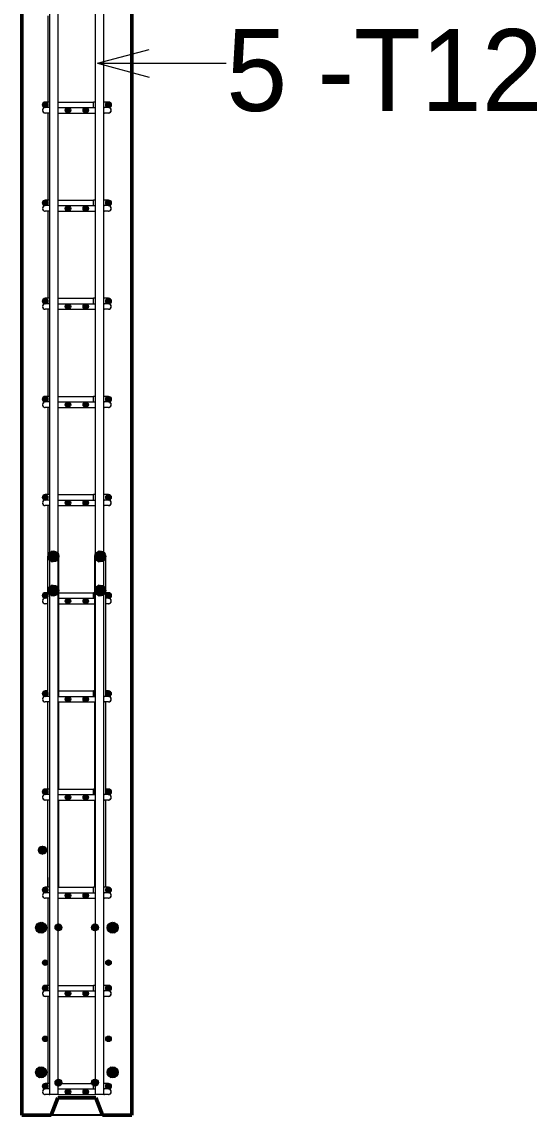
# Model space of a CAD drawing. Header units: millimetres. Extents: x 65464 to 98797, y 2255 to 31386.
# Drawn here: x 74135 to 74885, y 3270 to 4859 of the extents above; entities that cross this region are included whole.
import ezdxf

# ---------------------------------------------------------------- set-up
doc = ezdxf.new("R2010")
doc.units = ezdxf.units.MM
for name, color, linetype, lineweight in [('A-WALL', 113, 'Continuous', 25), ('S-RBAR', 171, 'Continuous', 18), ('S-RBAR-IDEN', 171, 'Continuous', 9)]:
    doc.layers.add(name, color=color, linetype=linetype, lineweight=lineweight)
doc.styles.add('Nirmala UI', font='Nirmala.ttf', dxfattribs={"height": 119.0625})

msp = doc.modelspace()

# ---------------------------------------------------------------- hatches: boundary and pattern name
at = {"layer": 'S-RBAR'}
h = msp.add_hatch(color=256, dxfattribs=at)
edge = h.paths.add_edge_path()
edge.add_arc((74169.01625, 4738.75), 4, 0, 360)
for points in [[(74169.01625, 4734.75), (74173.01625, 4738.75), (74168.68943, 4742.42318), (74165.01625, 4738.75), (74168.68943, 4735.07682)], [(74261.01625, 4734.75), (74265.01625, 4738.75), (74261.01625, 4742.75), (74257.01625, 4738.75)], [(74202.03014, 4726.75), (74206.03014, 4730.75), (74202.03014, 4734.75), (74198.03014, 4730.75)], [(74228.00236, 4726.75), (74232.00236, 4730.75), (74228.00236, 4734.75), (74224.00236, 4730.75)], [(74169.01625, 4592.05), (74173.01625, 4596.05), (74169.01625, 4600.05), (74165.2458, 4595.82045), (74168.68943, 4592.37682)], [(74261.01625, 4592.05), (74265.01625, 4596.05), (74261.01625, 4600.05), (74257.2458, 4595.82045)], [(74202.03014, 4584.05), (74206.03014, 4588.05), (74202.03014, 4592.05), (74198.03014, 4588.05)], [(74228.00236, 4584.05), (74232.00236, 4588.05), (74228.00236, 4592.05), (74224.00236, 4588.05)], [(74169.01625, 4449.35), (74173.01625, 4453.35), (74168.68943, 4457.02318), (74165.01625, 4453.35), (74168.68943, 4449.67682)], [(74261.01625, 4449.35), (74265.01625, 4453.35), (74261.01625, 4457.35), (74257.01625, 4453.35)], [(74202.03014, 4441.35), (74206.03014, 4445.35), (74202.03014, 4449.35), (74198.03014, 4445.35)], [(74228.00236, 4441.35), (74232.00236, 4445.35), (74228.00236, 4449.35), (74224.00236, 4445.35)], [(74169.01625, 4306.65), (74173.01625, 4310.65), (74168.68943, 4314.32318), (74165.01625, 4310.65), (74168.68943, 4306.97682)], [(74261.01625, 4306.65), (74265.01625, 4310.65), (74261.01625, 4314.65), (74257.01625, 4310.65)], [(74202.03014, 4298.65), (74206.03014, 4302.65), (74202.03014, 4306.65), (74198.03014, 4302.65), (74200.46706, 4300.21308)], [(74228.00236, 4298.65), (74232.00236, 4302.65), (74228.00236, 4306.65), (74224.00236, 4302.65), (74226.43929, 4300.21308)], [(74169.01625, 4163.95), (74173.01625, 4167.95), (74168.68943, 4171.62318), (74165.01625, 4167.95), (74168.68943, 4164.27682)], [(74261.01625, 4163.95), (74265.01625, 4167.95), (74261.01625, 4171.95), (74257.01625, 4167.95)], [(74202.03014, 4155.95), (74206.03014, 4159.95), (74202.03014, 4163.95), (74198.03014, 4159.95), (74200.4604, 4157.51974)], [(74228.00236, 4155.95), (74232.00236, 4159.95), (74228.00236, 4163.95), (74224.00236, 4159.95)], [(74178.54411, 4074.41193), (74187.48838, 4077.3181), (74187.48838, 4086.72267), (74178.54411, 4089.62884), (74173.01625, 4082.02038)], [(74246.54411, 4074.41193), (74255.48838, 4077.3181), (74255.48838, 4086.72267), (74246.54411, 4089.62884), (74241.01625, 4082.02038)], [(74178.54411, 4024.91446), (74187.48838, 4027.82063), (74187.48838, 4037.22519), (74178.54411, 4040.13136), (74173.01625, 4032.52291)], [(74246.54411, 4024.91446), (74255.48838, 4027.82063), (74255.48838, 4037.22519), (74246.54411, 4040.13136), (74241.01625, 4032.52291)], [(74169.01625, 4021.25), (74173.01625, 4025.25), (74168.68943, 4028.92318), (74165.01625, 4025.25), (74168.68943, 4021.57682)], [(74261.01625, 4021.25), (74265.01625, 4025.25), (74261.01625, 4029.25), (74257.01625, 4025.25)], [(74202.03014, 4013.25), (74206.03014, 4017.25), (74202.03014, 4021.25), (74198.03014, 4017.25), (74200.4604, 4014.81974)], [(74228.00236, 4013.25), (74232.00236, 4017.25), (74228.00236, 4021.25), (74224.00236, 4017.25)], [(74169.01625, 3878.55), (74173.01625, 3882.55), (74168.68943, 3886.22318), (74165.01625, 3882.55), (74168.68943, 3878.87682)], [(74202.03014, 3870.55), (74206.03014, 3874.55), (74202.03014, 3878.55), (74198.03014, 3874.55), (74200.4604, 3872.11974)], [(74228.00236, 3870.55), (74232.00236, 3874.55), (74228.00236, 3878.55), (74224.00236, 3874.55)], [(74261.01625, 3878.55), (74265.01625, 3882.55), (74260.82901, 3886.36276), (74257.01625, 3882.55)], [(74169.01625, 3735.85), (74173.01625, 3739.85), (74169.01625, 3743.85), (74165.01625, 3739.85), (74168.68943, 3736.17682)], [(74202.03014, 3727.85), (74206.03014, 3731.85), (74202.03014, 3735.85), (74198.03014, 3731.85), (74200.4604, 3729.41974)], [(74228.00236, 3727.85), (74232.00236, 3731.85), (74228.00236, 3735.85), (74224.00236, 3731.85)], [(74261.01625, 3735.85), (74265.01625, 3739.85), (74261.01625, 3743.85), (74257.01625, 3739.85), (74258.30718, 3738.55907)], [(74165.01625, 3649), (74171.01625, 3655), (74165.01625, 3661), (74159.01625, 3655), (74164.13939, 3649.87686)], [(74169.01625, 3593.15), (74173.01625, 3597.15), (74168.68943, 3600.82318), (74165.01625, 3597.15), (74168.68943, 3593.47682)], [(74202.03014, 3585.15), (74206.03014, 3589.15), (74202.03014, 3593.15), (74198.03014, 3589.15)], [(74228.00236, 3585.15), (74232.00236, 3589.15), (74228.00236, 3593.15), (74224.00236, 3589.15)], [(74261.01625, 3593.15), (74265.01625, 3597.15), (74261.01625, 3601.15), (74257.01625, 3597.15)], [(74165.48838, 3534.56527), (74171.01625, 3542.17372), (74165.48838, 3549.78217), (74156.54411, 3546.876), (74156.54411, 3537.47144)], [(74188.31545, 3537.75536), (74193.31545, 3542.75536), (74188.31545, 3547.75536), (74183.31545, 3542.75536), (74184.57491, 3541.4959)], [(74241.35855, 3537.75536), (74246.35855, 3542.75536), (74241.35855, 3547.75536), (74236.35855, 3542.75536)], [(74269.48838, 3534.56527), (74275.01625, 3542.17372), (74269.48838, 3549.78217), (74260.54411, 3546.876), (74260.54411, 3537.47144)], [(74169.01625, 3487.42529), (74173.01625, 3491.42529), (74169.01625, 3495.42529), (74165.01625, 3491.42529)], [(74261.01625, 3487.42529), (74265.01625, 3491.42529), (74261.01625, 3495.42529), (74257.01625, 3491.42529)], [(74169.01625, 3450.45), (74173.01625, 3454.45), (74168.68943, 3458.12318), (74165.01625, 3454.45), (74168.68943, 3450.77682)], [(74202.03014, 3442.45), (74206.03014, 3446.45), (74202.03014, 3450.45), (74198.03014, 3446.45), (74201.52844, 3442.9517)], [(74228.00236, 3442.45), (74232.00236, 3446.45), (74228.00236, 3450.45), (74224.00236, 3446.45), (74227.50066, 3442.9517)], [(74261.01625, 3450.45), (74265.01625, 3454.45), (74261.01625, 3458.45), (74257.01625, 3454.45)], [(74169.01625, 3376.68772), (74173.01625, 3380.68772), (74169.01625, 3384.68772), (74165.01625, 3380.68772)], [(74261.01625, 3376.68772), (74265.01625, 3380.68772), (74261.01625, 3384.68772), (74257.01625, 3380.68772)], [(74160.54411, 3324.39155), (74169.48838, 3327.29772), (74169.48838, 3336.70228), (74160.54411, 3339.60845), (74155.01625, 3332), (74160.31365, 3324.70875)], [(74264.54411, 3324.39155), (74273.48838, 3327.29772), (74273.48838, 3336.70228), (74264.54411, 3339.60845), (74259.01625, 3332), (74264.31365, 3324.70875)], [(74169.01625, 3307.75), (74173.01625, 3311.75), (74168.68943, 3315.42318), (74165.01625, 3311.75), (74168.68943, 3308.07682)], [(74188.31545, 3312), (74193.31545, 3317), (74188.31545, 3322), (74183.31545, 3317), (74184.57491, 3315.74054)], [(74202.03014, 3299.75), (74206.03014, 3303.75), (74202.03014, 3307.75), (74198.03014, 3303.75), (74200.4604, 3301.31974)], [(74228.00236, 3299.75), (74232.00236, 3303.75), (74228.00236, 3307.75), (74224.00236, 3303.75)], [(74241.35855, 3312), (74246.35855, 3317), (74241.35855, 3322), (74236.35855, 3317)], [(74261.01625, 3307.75), (74265.01625, 3311.75), (74261.01625, 3315.75), (74257.01625, 3311.75)]]:
    msp.add_hatch(color=256, dxfattribs=at).paths.add_polyline_path(points)
h = msp.add_hatch(color=256, dxfattribs=at)
edge = h.paths.add_edge_path()
edge.add_arc((74261.01625, 4738.75), 4, 0, 360)
h = msp.add_hatch(color=256, dxfattribs=at)
edge = h.paths.add_edge_path()
edge.add_arc((74202.03014, 4730.75), 4, 0, 360)
h = msp.add_hatch(color=256, dxfattribs=at)
edge = h.paths.add_edge_path()
edge.add_arc((74228.00236, 4730.75), 4, 0, 360)
h = msp.add_hatch(color=256, dxfattribs=at)
edge = h.paths.add_edge_path()
edge.add_arc((74169.01625, 4596.05), 4, 0, 360)
h = msp.add_hatch(color=256, dxfattribs=at)
edge = h.paths.add_edge_path()
edge.add_arc((74261.01625, 4596.05), 4, 0, 360)
h = msp.add_hatch(color=256, dxfattribs=at)
edge = h.paths.add_edge_path()
edge.add_arc((74202.03014, 4588.05), 4, 0, 360)
h = msp.add_hatch(color=256, dxfattribs=at)
edge = h.paths.add_edge_path()
edge.add_arc((74228.00236, 4588.05), 4, 0, 360)
h = msp.add_hatch(color=256, dxfattribs=at)
edge = h.paths.add_edge_path()
edge.add_arc((74169.01625, 4453.35), 4, 0, 360)
h = msp.add_hatch(color=256, dxfattribs=at)
edge = h.paths.add_edge_path()
edge.add_arc((74261.01625, 4453.35), 4, 0, 360)
h = msp.add_hatch(color=256, dxfattribs=at)
edge = h.paths.add_edge_path()
edge.add_arc((74202.03014, 4445.35), 4, 0, 360)
h = msp.add_hatch(color=256, dxfattribs=at)
edge = h.paths.add_edge_path()
edge.add_arc((74228.00236, 4445.35), 4, 0, 360)
h = msp.add_hatch(color=256, dxfattribs=at)
edge = h.paths.add_edge_path()
edge.add_arc((74169.01625, 4310.65), 4, 0, 360)
h = msp.add_hatch(color=256, dxfattribs=at)
edge = h.paths.add_edge_path()
edge.add_arc((74261.01625, 4310.65), 4, 0, 360)
h = msp.add_hatch(color=256, dxfattribs=at)
edge = h.paths.add_edge_path()
edge.add_arc((74202.03014, 4302.65), 4, 0, 360)
h = msp.add_hatch(color=256, dxfattribs=at)
edge = h.paths.add_edge_path()
edge.add_arc((74228.00236, 4302.65), 4, 0, 360)
h = msp.add_hatch(color=256, dxfattribs=at)
edge = h.paths.add_edge_path()
edge.add_arc((74169.01625, 4167.95), 4, 0, 360)
h = msp.add_hatch(color=256, dxfattribs=at)
edge = h.paths.add_edge_path()
edge.add_arc((74261.01625, 4167.95), 4, 0, 360)
h = msp.add_hatch(color=256, dxfattribs=at)
edge = h.paths.add_edge_path()
edge.add_arc((74202.03014, 4159.95), 4, 0, 360)
h = msp.add_hatch(color=256, dxfattribs=at)
edge = h.paths.add_edge_path()
edge.add_arc((74228.00236, 4159.95), 4, 0, 360)
h = msp.add_hatch(color=256, dxfattribs=at)
edge = h.paths.add_edge_path()
edge.add_arc((74181.01625, 4082.02038), 8, 0, 360)
h = msp.add_hatch(color=256, dxfattribs=at)
edge = h.paths.add_edge_path()
edge.add_arc((74249.01625, 4082.02038), 8, 0, 360)
h = msp.add_hatch(color=256, dxfattribs=at)
edge = h.paths.add_edge_path()
edge.add_arc((74181.01625, 4032.52291), 8, 0, 360)
h = msp.add_hatch(color=256, dxfattribs=at)
edge = h.paths.add_edge_path()
edge.add_arc((74249.01625, 4032.52291), 8, 0, 360)
h = msp.add_hatch(color=256, dxfattribs=at)
edge = h.paths.add_edge_path()
edge.add_arc((74169.01625, 4025.25), 4, 0, 360)
h = msp.add_hatch(color=256, dxfattribs=at)
edge = h.paths.add_edge_path()
edge.add_arc((74261.01625, 4025.25), 4, 0, 360)
h = msp.add_hatch(color=256, dxfattribs=at)
edge = h.paths.add_edge_path()
edge.add_arc((74202.03014, 4017.25), 4, 0, 360)
h = msp.add_hatch(color=256, dxfattribs=at)
edge = h.paths.add_edge_path()
edge.add_arc((74228.00236, 4017.25), 4, 0, 360)
h = msp.add_hatch(color=256, dxfattribs=at)
edge = h.paths.add_edge_path()
edge.add_arc((74169.01625, 3882.55), 4, 0, 360)
h = msp.add_hatch(color=256, dxfattribs=at)
edge = h.paths.add_edge_path()
edge.add_arc((74202.03014, 3874.55), 4, 0, 360)
h = msp.add_hatch(color=256, dxfattribs=at)
edge = h.paths.add_edge_path()
edge.add_arc((74228.00236, 3874.55), 4, 0, 360)
h = msp.add_hatch(color=256, dxfattribs=at)
edge = h.paths.add_edge_path()
edge.add_arc((74261.01625, 3882.55), 4, 0, 360)
h = msp.add_hatch(color=256, dxfattribs=at)
edge = h.paths.add_edge_path()
edge.add_arc((74169.01625, 3739.85), 4, 0, 360)
h = msp.add_hatch(color=256, dxfattribs=at)
edge = h.paths.add_edge_path()
edge.add_arc((74202.03014, 3731.85), 4, 0, 360)
h = msp.add_hatch(color=256, dxfattribs=at)
edge = h.paths.add_edge_path()
edge.add_arc((74228.00236, 3731.85), 4, 0, 360)
h = msp.add_hatch(color=256, dxfattribs=at)
edge = h.paths.add_edge_path()
edge.add_arc((74261.01625, 3739.85), 4, 0, 360)
h = msp.add_hatch(color=256, dxfattribs=at)
edge = h.paths.add_edge_path()
edge.add_arc((74165.01625, 3655), 6, 0, 360)
h = msp.add_hatch(color=256, dxfattribs=at)
edge = h.paths.add_edge_path()
edge.add_arc((74169.01625, 3597.15), 4, 0, 360)
h = msp.add_hatch(color=256, dxfattribs=at)
edge = h.paths.add_edge_path()
edge.add_arc((74202.03014, 3589.15), 4, 0, 360)
h = msp.add_hatch(color=256, dxfattribs=at)
edge = h.paths.add_edge_path()
edge.add_arc((74228.00236, 3589.15), 4, 0, 360)
h = msp.add_hatch(color=256, dxfattribs=at)
edge = h.paths.add_edge_path()
edge.add_arc((74261.01625, 3597.15), 4, 0, 360)
h = msp.add_hatch(color=256, dxfattribs=at)
edge = h.paths.add_edge_path()
edge.add_arc((74163.01625, 3542.17372), 8, 0, 360)
h = msp.add_hatch(color=256, dxfattribs=at)
edge = h.paths.add_edge_path()
edge.add_arc((74188.31545, 3542.75536), 5, 0, 360)
h = msp.add_hatch(color=256, dxfattribs=at)
edge = h.paths.add_edge_path()
edge.add_arc((74241.35855, 3542.75536), 5, 0, 360)
h = msp.add_hatch(color=256, dxfattribs=at)
edge = h.paths.add_edge_path()
edge.add_arc((74267.01625, 3542.17372), 8, 0, 360)
h = msp.add_hatch(color=256, dxfattribs=at)
edge = h.paths.add_edge_path()
edge.add_arc((74169.01625, 3491.42529), 4, 0, 360)
h = msp.add_hatch(color=256, dxfattribs=at)
edge = h.paths.add_edge_path()
edge.add_arc((74261.01625, 3491.42529), 4, 0, 360)
h = msp.add_hatch(color=256, dxfattribs=at)
edge = h.paths.add_edge_path()
edge.add_arc((74169.01625, 3454.45), 4, 0, 360)
h = msp.add_hatch(color=256, dxfattribs=at)
edge = h.paths.add_edge_path()
edge.add_arc((74202.03014, 3446.45), 4, 0, 360)
h = msp.add_hatch(color=256, dxfattribs=at)
edge = h.paths.add_edge_path()
edge.add_arc((74228.00236, 3446.45), 4, 0, 360)
h = msp.add_hatch(color=256, dxfattribs=at)
edge = h.paths.add_edge_path()
edge.add_arc((74261.01625, 3454.45), 4, 0, 360)
h = msp.add_hatch(color=256, dxfattribs=at)
edge = h.paths.add_edge_path()
edge.add_arc((74169.01625, 3380.68772), 4, 0, 360)
h = msp.add_hatch(color=256, dxfattribs=at)
edge = h.paths.add_edge_path()
edge.add_arc((74261.01625, 3380.68772), 4, 0, 360)
h = msp.add_hatch(color=256, dxfattribs=at)
edge = h.paths.add_edge_path()
edge.add_arc((74163.01625, 3332), 8, 0, 360)
h = msp.add_hatch(color=256, dxfattribs=at)
edge = h.paths.add_edge_path()
edge.add_arc((74267.01625, 3332), 8, 0, 360)
h = msp.add_hatch(color=256, dxfattribs=at)
edge = h.paths.add_edge_path()
edge.add_arc((74169.01625, 3311.75), 4, 0, 360)
h = msp.add_hatch(color=256, dxfattribs=at)
edge = h.paths.add_edge_path()
edge.add_arc((74188.31545, 3317), 5, 0, 360)
h = msp.add_hatch(color=256, dxfattribs=at)
edge = h.paths.add_edge_path()
edge.add_arc((74202.03014, 3303.75), 4, 0, 360)
h = msp.add_hatch(color=256, dxfattribs=at)
edge = h.paths.add_edge_path()
edge.add_arc((74228.00236, 3303.75), 4, 0, 360)
h = msp.add_hatch(color=256, dxfattribs=at)
edge = h.paths.add_edge_path()
edge.add_arc((74241.35855, 3317), 5, 0, 360)
h = msp.add_hatch(color=256, dxfattribs=at)
edge = h.paths.add_edge_path()
edge.add_arc((74261.01625, 3311.75), 4, 0, 360)

# ---------------------------------------------------------------- linework, layer by layer
at = {"layer": 'A-WALL', "lineweight": 50}
for p, q in [((74295.01625, 3269.75), (74295.01625, 6199.75)), ((74135.01625, 5349.75), (74135.01625, 3269.75)), ((74177.51625, 3269.75), (74187.51625, 3294.75)), ((74187.51625, 3294.75), (74242.51625, 3294.75)), ((74242.51625, 3294.75), (74252.51625, 3269.75)), ((74135.01625, 3269.75), (74177.51625, 3269.75)), ((74252.51625, 3269.75), (74295.01625, 3269.75))]:
    msp.add_line(p, q, dxfattribs=at)
at = {"layer": 'A-WALL'}
msp.add_line((74252.51625, 3269.75), (74177.51625, 3269.75), dxfattribs=at)
at = {"layer": 'S-RBAR'}
for p, q in [((74175.94518, 3299.75), (74175.94518, 6169.75)), ((74187.94518, 3299.75), (74187.94518, 6169.75)), ((74242.08732, 3299.75), (74242.08732, 6169.75)), ((74254.08732, 3299.75), (74254.08732, 6169.75)), ((74173.16356, 4742.75), (74173.16356, 4868.02747)), ((74168.68943, 4742.42318), (74165.01625, 4738.75)), ((74165.01625, 4738.75), (74168.68943, 4735.07682)), ((74173.01625, 4738.75), (74168.68943, 4742.42318)), ((74174.87411, 4742.75), (74169.01625, 4742.75)), ((74169.01625, 4734.75), (74173.01625, 4738.75)), ((74174.87411, 4742.75), (74175.94518, 4742.75)), ((74187.94518, 4742.75), (74239.22083, 4742.75)), ((74241.01625, 4742.75), (74239.22083, 4742.75)), ((74239.22083, 4734.75), (74239.22083, 4742.75)), ((74242.2052, 4742.75), (74241.01625, 4742.75)), ((74261.01625, 4742.75), (74254.29265, 4742.75)), ((74261.01625, 4742.75), (74257.01625, 4738.75)), ((74257.01625, 4738.75), (74261.01625, 4734.75)), ((74265.01625, 4738.75), (74261.01625, 4742.75)), ((74261.01625, 4734.75), (74265.01625, 4738.75)), ((74168.68943, 4735.07682), (74169.01625, 4734.75)), ((74174.87411, 4734.75), (74169.01625, 4734.75)), ((74174.87411, 4726.75), (74169.01625, 4726.75)), ((74173.16356, 4600.05), (74173.16356, 4726.75)), ((74174.87411, 4734.75), (74175.94518, 4734.75)), ((74174.87411, 4726.75), (74175.94518, 4726.75)), ((74187.94518, 4734.75), (74202.03014, 4734.75)), ((74187.94518, 4726.75), (74202.03014, 4726.75)), ((74202.03014, 4734.75), (74198.03014, 4730.75)), ((74198.03014, 4730.75), (74202.03014, 4726.75)), ((74202.03014, 4734.75), (74215.01625, 4734.75)), ((74206.03014, 4730.75), (74202.03014, 4734.75)), ((74202.03014, 4726.75), (74206.03014, 4730.75)), ((74202.03014, 4726.75), (74215.01625, 4726.75)), ((74215.01625, 4734.75), (74228.00236, 4734.75)), ((74215.01625, 4726.75), (74228.00236, 4726.75)), ((74228.00236, 4734.75), (74224.00236, 4730.75)), ((74224.00236, 4730.75), (74228.00236, 4726.75)), ((74228.00236, 4734.75), (74242.08732, 4734.75)), ((74232.00236, 4730.75), (74228.00236, 4734.75)), ((74228.00236, 4726.75), (74232.00236, 4730.75)), ((74228.00236, 4726.75), (74242.08732, 4726.75)), ((74254.08732, 4734.75), (74255.15838, 4734.75)), ((74254.08732, 4726.75), (74255.15838, 4726.75)), ((74261.01625, 4734.75), (74255.15838, 4734.75)), ((74261.01625, 4726.75), (74255.15838, 4726.75)), ((74169.01625, 4600.05), (74165.2458, 4595.82045)), ((74165.2458, 4595.82045), (74168.68943, 4592.37682)), ((74174.87411, 4600.05), (74169.01625, 4600.05)), ((74173.01625, 4596.05), (74169.01625, 4600.05)), ((74169.01625, 4592.05), (74173.01625, 4596.05)), ((74174.87411, 4600.05), (74175.94518, 4600.05)), ((74187.94518, 4600.05), (74239.22083, 4600.05)), ((74241.01625, 4600.05), (74239.22083, 4600.05)), ((74239.22083, 4592.05), (74239.22083, 4600.05)), ((74242.2052, 4600.05), (74241.01625, 4600.05)), ((74261.01625, 4600.05), (74254.29265, 4600.05)), ((74261.01625, 4600.05), (74257.2458, 4595.82045)), ((74257.2458, 4595.82045), (74261.01625, 4592.05)), ((74265.01625, 4596.05), (74261.01625, 4600.05)), ((74261.01625, 4592.05), (74265.01625, 4596.05)), ((74168.68943, 4592.37682), (74169.01625, 4592.05)), ((74174.87411, 4592.05), (74169.01625, 4592.05)), ((74174.87411, 4584.05), (74169.01625, 4584.05)), ((74173.16356, 4457.35), (74173.16356, 4584.05)), ((74174.87411, 4592.05), (74175.94518, 4592.05)), ((74174.87411, 4584.05), (74175.94518, 4584.05)), ((74187.94518, 4592.05), (74202.03014, 4592.05)), ((74187.94518, 4584.05), (74202.03014, 4584.05)), ((74202.03014, 4592.05), (74198.03014, 4588.05)), ((74198.03014, 4588.05), (74202.03014, 4584.05)), ((74202.03014, 4592.05), (74215.01625, 4592.05)), ((74206.03014, 4588.05), (74202.03014, 4592.05)), ((74202.03014, 4584.05), (74206.03014, 4588.05)), ((74202.03014, 4584.05), (74215.01625, 4584.05)), ((74215.01625, 4592.05), (74228.00236, 4592.05)), ((74215.01625, 4584.05), (74228.00236, 4584.05)), ((74228.00236, 4592.05), (74224.00236, 4588.05)), ((74224.00236, 4588.05), (74228.00236, 4584.05)), ((74228.00236, 4592.05), (74242.08732, 4592.05)), ((74232.00236, 4588.05), (74228.00236, 4592.05)), ((74228.00236, 4584.05), (74232.00236, 4588.05)), ((74228.00236, 4584.05), (74242.08732, 4584.05)), ((74254.08732, 4592.05), (74255.15838, 4592.05)), ((74254.08732, 4584.05), (74255.15838, 4584.05)), ((74261.01625, 4592.05), (74255.15838, 4592.05)), ((74261.01625, 4584.05), (74255.15838, 4584.05)), ((74168.68943, 4457.02318), (74165.01625, 4453.35)), ((74165.01625, 4453.35), (74168.68943, 4449.67682)), ((74173.01625, 4453.35), (74168.68943, 4457.02318)), ((74174.87411, 4457.35), (74169.01625, 4457.35)), ((74169.01625, 4449.35), (74173.01625, 4453.35)), ((74174.87411, 4457.35), (74175.94518, 4457.35)), ((74187.94518, 4457.35), (74239.22083, 4457.35)), ((74241.01625, 4457.35), (74239.22083, 4457.35)), ((74239.22083, 4449.35), (74239.22083, 4457.35)), ((74242.2052, 4457.35), (74241.01625, 4457.35)), ((74261.01625, 4457.35), (74254.29265, 4457.35)), ((74261.01625, 4457.35), (74257.01625, 4453.35)), ((74257.01625, 4453.35), (74261.01625, 4449.35)), ((74265.01625, 4453.35), (74261.01625, 4457.35)), ((74261.01625, 4449.35), (74265.01625, 4453.35)), ((74168.68943, 4449.67682), (74169.01625, 4449.35)), ((74174.87411, 4449.35), (74169.01625, 4449.35)), ((74174.87411, 4441.35), (74169.01625, 4441.35)), ((74173.16356, 4314.65), (74173.16356, 4441.35)), ((74174.87411, 4449.35), (74175.94518, 4449.35)), ((74174.87411, 4441.35), (74175.94518, 4441.35)), ((74187.94518, 4449.35), (74202.03014, 4449.35)), ((74187.94518, 4441.35), (74202.03014, 4441.35)), ((74202.03014, 4449.35), (74198.03014, 4445.35)), ((74198.03014, 4445.35), (74202.03014, 4441.35)), ((74202.03014, 4449.35), (74215.01625, 4449.35)), ((74206.03014, 4445.35), (74202.03014, 4449.35)), ((74202.03014, 4441.35), (74206.03014, 4445.35)), ((74202.03014, 4441.35), (74215.01625, 4441.35)), ((74215.01625, 4449.35), (74228.00236, 4449.35)), ((74215.01625, 4441.35), (74228.00236, 4441.35)), ((74228.00236, 4449.35), (74224.00236, 4445.35)), ((74224.00236, 4445.35), (74228.00236, 4441.35)), ((74228.00236, 4449.35), (74242.08732, 4449.35)), ((74232.00236, 4445.35), (74228.00236, 4449.35)), ((74228.00236, 4441.35), (74232.00236, 4445.35)), ((74228.00236, 4441.35), (74242.08732, 4441.35)), ((74254.08732, 4449.35), (74255.15838, 4449.35)), ((74254.08732, 4441.35), (74255.15838, 4441.35)), ((74261.01625, 4449.35), (74255.15838, 4449.35)), ((74261.01625, 4441.35), (74255.15838, 4441.35)), ((74168.68943, 4314.32318), (74165.01625, 4310.65)), ((74165.01625, 4310.65), (74168.68943, 4306.97682)), ((74173.01625, 4310.65), (74168.68943, 4314.32318)), ((74174.87411, 4314.65), (74169.01625, 4314.65)), ((74169.01625, 4306.65), (74173.01625, 4310.65)), ((74174.87411, 4314.65), (74175.94518, 4314.65)), ((74187.94518, 4314.65), (74239.22083, 4314.65)), ((74241.01625, 4314.65), (74239.22083, 4314.65)), ((74239.22083, 4306.65), (74239.22083, 4314.65)), ((74242.2052, 4314.65), (74241.01625, 4314.65)), ((74261.01625, 4314.65), (74254.29265, 4314.65)), ((74261.01625, 4314.65), (74257.01625, 4310.65)), ((74257.01625, 4310.65), (74261.01625, 4306.65)), ((74265.01625, 4310.65), (74261.01625, 4314.65)), ((74261.01625, 4306.65), (74265.01625, 4310.65)), ((74168.68943, 4306.97682), (74169.01625, 4306.65)), ((74174.87411, 4306.65), (74169.01625, 4306.65)), ((74174.87411, 4298.65), (74169.01625, 4298.65)), ((74173.16356, 4171.95), (74173.16356, 4298.65)), ((74174.87411, 4306.65), (74175.94518, 4306.65)), ((74174.87411, 4298.65), (74175.94518, 4298.65)), ((74187.94518, 4306.65), (74202.03014, 4306.65)), ((74187.94518, 4298.65), (74202.03014, 4298.65)), ((74202.03014, 4306.65), (74198.03014, 4302.65)), ((74198.03014, 4302.65), (74200.46706, 4300.21308)), ((74200.46706, 4300.21308), (74202.03014, 4298.65)), ((74202.03014, 4306.65), (74215.01625, 4306.65)), ((74206.03014, 4302.65), (74202.03014, 4306.65)), ((74202.03014, 4298.65), (74206.03014, 4302.65)), ((74202.03014, 4298.65), (74215.01625, 4298.65)), ((74215.01625, 4306.65), (74228.00236, 4306.65)), ((74215.01625, 4298.65), (74228.00236, 4298.65)), ((74228.00236, 4306.65), (74224.00236, 4302.65)), ((74224.00236, 4302.65), (74226.43929, 4300.21308)), ((74226.43929, 4300.21308), (74228.00236, 4298.65)), ((74228.00236, 4306.65), (74242.08732, 4306.65)), ((74232.00236, 4302.65), (74228.00236, 4306.65)), ((74228.00236, 4298.65), (74232.00236, 4302.65)), ((74228.00236, 4298.65), (74242.08732, 4298.65)), ((74254.08732, 4306.65), (74255.15838, 4306.65)), ((74254.08732, 4298.65), (74255.15838, 4298.65)), ((74261.01625, 4306.65), (74255.15838, 4306.65)), ((74261.01625, 4298.65), (74255.15838, 4298.65)), ((74168.68943, 4171.62318), (74165.01625, 4167.95)), ((74165.01625, 4167.95), (74168.68943, 4164.27682)), ((74173.01625, 4167.95), (74168.68943, 4171.62318)), ((74174.87411, 4171.95), (74169.01625, 4171.95)), ((74169.01625, 4163.95), (74173.01625, 4167.95)), ((74174.87411, 4171.95), (74175.94518, 4171.95)), ((74187.94518, 4171.95), (74239.22083, 4171.95)), ((74241.01625, 4171.95), (74239.22083, 4171.95)), ((74239.22083, 4163.95), (74239.22083, 4171.95)), ((74242.2052, 4171.95), (74241.01625, 4171.95)), ((74261.01625, 4171.95), (74254.29265, 4171.95)), ((74261.01625, 4171.95), (74257.01625, 4167.95)), ((74257.01625, 4167.95), (74261.01625, 4163.95)), ((74265.01625, 4167.95), (74261.01625, 4171.95)), ((74261.01625, 4163.95), (74265.01625, 4167.95)), ((74168.68943, 4164.27682), (74169.01625, 4163.95)), ((74174.87411, 4163.95), (74169.01625, 4163.95)), ((74174.87411, 4155.95), (74169.01625, 4155.95)), ((74173.16356, 4082.02031), (74173.16356, 4155.95)), ((74174.87411, 4163.95), (74175.94518, 4163.95)), ((74174.87411, 4155.95), (74175.94518, 4155.95)), ((74187.94518, 4163.95), (74202.03014, 4163.95)), ((74187.94518, 4155.95), (74202.03014, 4155.95)), ((74202.03014, 4163.95), (74198.03014, 4159.95)), ((74198.03014, 4159.95), (74200.4604, 4157.51974)), ((74200.4604, 4157.51974), (74202.03014, 4155.95)), ((74202.03014, 4163.95), (74215.01625, 4163.95)), ((74206.03014, 4159.95), (74202.03014, 4163.95)), ((74202.03014, 4155.95), (74206.03014, 4159.95)), ((74202.03014, 4155.95), (74215.01625, 4155.95)), ((74215.01625, 4163.95), (74228.00236, 4163.95)), ((74215.01625, 4155.95), (74228.00236, 4155.95)), ((74228.00236, 4163.95), (74224.00236, 4159.95)), ((74224.00236, 4159.95), (74228.00236, 4155.95)), ((74228.00236, 4163.95), (74242.08732, 4163.95)), ((74232.00236, 4159.95), (74228.00236, 4163.95)), ((74228.00236, 4155.95), (74232.00236, 4159.95)), ((74228.00236, 4155.95), (74242.08732, 4155.95)), ((74254.08732, 4163.95), (74255.15838, 4163.95)), ((74254.08732, 4155.95), (74255.15838, 4155.95)), ((74261.01625, 4163.95), (74255.15838, 4163.95)), ((74261.01625, 4155.95), (74255.15838, 4155.95)), ((74178.54411, 4089.62884), (74173.01625, 4082.02038)), ((74187.48838, 4086.72267), (74178.54411, 4089.62884)), ((74187.48838, 4077.3181), (74187.48838, 4086.72267)), ((74246.54411, 4089.62884), (74241.01625, 4082.02038)), ((74255.48838, 4086.72267), (74246.54411, 4089.62884)), ((74255.48838, 4077.3181), (74255.48838, 4086.72267)), ((74173.01625, 4032.52305), (74173.01625, 4082.02038)), ((74173.01625, 4082.02038), (74178.54411, 4074.41193)), ((74178.54411, 4074.41193), (74187.48838, 4077.3181)), ((74189.01625, 4032.52305), (74189.01625, 4082.02038)), ((74241.01625, 4032.52305), (74241.01625, 4082.02038)), ((74241.01625, 4082.02038), (74246.54411, 4074.41193)), ((74246.54411, 4074.41193), (74255.48838, 4077.3181)), ((74257.01625, 4032.52305), (74257.01625, 4082.02038)), ((74178.54411, 4040.13136), (74173.01625, 4032.52291)), ((74187.48838, 4037.22519), (74178.54411, 4040.13136)), ((74246.54411, 4040.13136), (74241.01625, 4032.52291)), ((74255.48838, 4037.22519), (74246.54411, 4040.13136)), ((74168.68943, 4028.92318), (74165.01625, 4025.25)), ((74165.01625, 4025.25), (74168.68943, 4021.57682)), ((74173.01625, 4025.25), (74168.68943, 4028.92318)), ((74168.68943, 4021.57682), (74169.01625, 4021.25)), ((74172.70421, 4029.25), (74169.01625, 4029.25)), ((74169.01625, 4021.25), (74173.01625, 4025.25)), ((74173.01625, 3878.55), (74173.01625, 4032.52291)), ((74173.01625, 4032.52291), (74178.54411, 4024.91446)), ((74178.54411, 4024.91446), (74187.48838, 4027.82063)), ((74187.48838, 4027.82063), (74187.48838, 4037.22519)), ((74189.01625, 3878.55), (74189.01625, 4032.52291)), ((74189.01663, 4029.25), (74239.22083, 4029.25)), ((74241.01578, 4029.25), (74239.22083, 4029.25)), ((74239.22083, 4021.25), (74239.22083, 4029.25)), ((74241.01625, 3878.55), (74241.01625, 4032.52291)), ((74241.01625, 4032.52291), (74246.54411, 4024.91446)), ((74246.54411, 4024.91446), (74255.48838, 4027.82063)), ((74255.48838, 4027.82063), (74255.48838, 4037.22519)), ((74257.01625, 3878.55), (74257.01625, 4032.52291)), ((74261.01625, 4029.25), (74257.01625, 4025.25)), ((74257.01625, 4025.25), (74261.01625, 4021.25)), ((74261.01625, 4029.25), (74258.20952, 4029.25)), ((74265.01625, 4025.25), (74261.01625, 4029.25)), ((74261.01625, 4021.25), (74265.01625, 4025.25)), ((74172.70421, 4021.25), (74169.01625, 4021.25)), ((74171.82285, 4013.25), (74169.01625, 4013.25)), ((74189.01663, 4021.25), (74202.03014, 4021.25)), ((74189.01663, 4013.25), (74202.03014, 4013.25)), ((74202.03014, 4021.25), (74198.03014, 4017.25)), ((74198.03014, 4017.25), (74200.4604, 4014.81974)), ((74200.4604, 4014.81974), (74202.03014, 4013.25)), ((74202.03014, 4021.25), (74215.01625, 4021.25)), ((74206.03014, 4017.25), (74202.03014, 4021.25)), ((74202.03014, 4013.25), (74206.03014, 4017.25)), ((74202.03014, 4013.25), (74215.01625, 4013.25)), ((74215.01625, 4021.25), (74228.00236, 4021.25)), ((74215.01625, 4013.25), (74228.00236, 4013.25)), ((74228.00236, 4021.25), (74224.00236, 4017.25)), ((74224.00236, 4017.25), (74228.00236, 4013.25)), ((74228.00236, 4021.25), (74241.01578, 4021.25)), ((74232.00236, 4017.25), (74228.00236, 4021.25)), ((74228.00236, 4013.25), (74232.00236, 4017.25)), ((74228.00236, 4013.25), (74241.01578, 4013.25)), ((74261.01625, 4021.25), (74257.32819, 4021.25)), ((74261.01625, 4013.25), (74258.20952, 4013.25)), ((74168.68943, 3886.22318), (74165.01625, 3882.55)), ((74165.01625, 3882.55), (74168.68943, 3878.87682)), ((74173.01625, 3882.55), (74168.68943, 3886.22318)), ((74168.68943, 3878.87682), (74169.01625, 3878.55)), ((74172.70421, 3886.55), (74169.01625, 3886.55)), ((74169.01625, 3878.55), (74173.01625, 3882.55)), ((74174.87411, 3878.55), (74169.01625, 3878.55)), ((74174.87411, 3878.55), (74175.94518, 3878.55)), ((74187.94518, 3878.55), (74202.03014, 3878.55)), ((74189.01663, 3886.55), (74239.22083, 3886.55)), ((74202.03014, 3878.55), (74198.03014, 3874.55)), ((74202.03014, 3878.55), (74215.01625, 3878.55)), ((74206.03014, 3874.55), (74202.03014, 3878.55)), ((74215.01625, 3878.55), (74228.00236, 3878.55)), ((74228.00236, 3878.55), (74224.00236, 3874.55)), ((74228.00236, 3878.55), (74242.08732, 3878.55)), ((74232.00236, 3874.55), (74228.00236, 3878.55)), ((74241.01578, 3886.55), (74239.22083, 3886.55)), ((74239.22083, 3878.55), (74239.22083, 3886.55)), ((74254.08732, 3878.55), (74255.15838, 3878.55)), ((74261.01625, 3878.55), (74255.15838, 3878.55)), ((74260.82901, 3886.36276), (74257.01625, 3882.55)), ((74257.01625, 3882.55), (74261.01625, 3878.55)), ((74261.01625, 3886.55), (74258.20952, 3886.55)), ((74265.01625, 3882.55), (74260.82901, 3886.36276)), ((74261.01625, 3878.55), (74265.01625, 3882.55)), ((74174.87411, 3870.55), (74169.01625, 3870.55)), ((74173.01625, 3743.85), (74173.01625, 3870.55)), ((74174.87411, 3870.55), (74175.94518, 3870.55)), ((74187.94518, 3870.55), (74202.03014, 3870.55)), ((74189.01625, 3743.85), (74189.01625, 3870.55)), ((74198.03014, 3874.55), (74200.4604, 3872.11974)), ((74200.4604, 3872.11974), (74202.03014, 3870.55)), ((74202.03014, 3870.55), (74206.03014, 3874.55)), ((74202.03014, 3870.55), (74215.01625, 3870.55)), ((74215.01625, 3870.55), (74228.00236, 3870.55)), ((74224.00236, 3874.55), (74228.00236, 3870.55)), ((74228.00236, 3870.55), (74232.00236, 3874.55)), ((74228.00236, 3870.55), (74242.08732, 3870.55)), ((74241.01625, 3735.85), (74241.01625, 3870.55)), ((74254.08732, 3870.55), (74255.15838, 3870.55)), ((74261.01625, 3870.55), (74255.15838, 3870.55)), ((74257.01625, 3735.85), (74257.01625, 3870.55)), ((74169.01625, 3743.85), (74165.01625, 3739.85)), ((74165.01625, 3739.85), (74168.68943, 3736.17682)), ((74168.68943, 3736.17682), (74169.01625, 3735.85)), ((74174.87411, 3743.85), (74169.01625, 3743.85)), ((74173.01625, 3739.85), (74169.01625, 3743.85)), ((74169.01625, 3735.85), (74173.01625, 3739.85)), ((74174.87411, 3735.85), (74169.01625, 3735.85)), ((74174.87411, 3743.85), (74175.94518, 3743.85)), ((74174.87411, 3735.85), (74175.94518, 3735.85)), ((74187.94518, 3743.85), (74239.22083, 3743.85)), ((74187.94518, 3735.85), (74202.03014, 3735.85)), ((74202.03014, 3735.85), (74198.03014, 3731.85)), ((74202.03014, 3735.85), (74215.01625, 3735.85)), ((74206.03014, 3731.85), (74202.03014, 3735.85)), ((74215.01625, 3735.85), (74228.00236, 3735.85)), ((74228.00236, 3735.85), (74224.00236, 3731.85)), ((74228.00236, 3735.85), (74242.08732, 3735.85)), ((74232.00236, 3731.85), (74228.00236, 3735.85)), ((74241.01578, 3743.85), (74239.22083, 3743.85)), ((74239.22083, 3735.85), (74239.22083, 3743.85)), ((74254.08732, 3735.85), (74255.15838, 3735.85)), ((74261.01625, 3735.85), (74255.15838, 3735.85)), ((74261.01625, 3743.85), (74257.01625, 3739.85)), ((74257.01625, 3739.85), (74258.30718, 3738.55907)), ((74261.01625, 3743.85), (74258.20952, 3743.85)), ((74258.30718, 3738.55907), (74261.01625, 3735.85)), ((74265.01625, 3739.85), (74261.01625, 3743.85)), ((74261.01625, 3735.85), (74265.01625, 3739.85)), ((74174.87411, 3727.85), (74169.01625, 3727.85)), ((74173.01625, 3601.15), (74173.01625, 3727.85)), ((74174.87411, 3727.85), (74175.94518, 3727.85)), ((74187.94518, 3727.85), (74202.03014, 3727.85)), ((74189.01625, 3601.15), (74189.01625, 3727.85)), ((74198.03014, 3731.85), (74200.4604, 3729.41974)), ((74200.4604, 3729.41974), (74202.03014, 3727.85)), ((74202.03014, 3727.85), (74206.03014, 3731.85)), ((74202.03014, 3727.85), (74215.01625, 3727.85)), ((74215.01625, 3727.85), (74228.00236, 3727.85)), ((74224.00236, 3731.85), (74228.00236, 3727.85)), ((74228.00236, 3727.85), (74232.00236, 3731.85)), ((74228.00236, 3727.85), (74242.08732, 3727.85)), ((74241.01625, 3601.15), (74241.01625, 3727.85)), ((74254.08732, 3727.85), (74255.15838, 3727.85)), ((74261.01625, 3727.85), (74255.15838, 3727.85)), ((74257.01625, 3601.15), (74257.01625, 3727.85)), ((74165.01625, 3661), (74159.01625, 3655)), ((74171.01625, 3655), (74165.01625, 3661)), ((74159.01625, 3655), (74164.13939, 3649.87686)), ((74164.13939, 3649.87686), (74165.01625, 3649)), ((74165.01625, 3649), (74171.01625, 3655)), ((74173.16356, 3601.15), (74173.16356, 3615.25027)), ((74168.68943, 3600.82318), (74165.01625, 3597.15)), ((74165.01625, 3597.15), (74168.68943, 3593.47682)), ((74173.01625, 3597.15), (74168.68943, 3600.82318)), ((74168.68943, 3593.47682), (74169.01625, 3593.15)), ((74174.87411, 3601.15), (74169.01625, 3601.15)), ((74169.01625, 3593.15), (74173.01625, 3597.15)), ((74174.87411, 3593.15), (74169.01625, 3593.15)), ((74174.87411, 3601.15), (74175.94518, 3601.15)), ((74174.87411, 3593.15), (74175.94518, 3593.15)), ((74187.94518, 3601.15), (74239.22083, 3601.15)), ((74187.94518, 3593.15), (74202.03014, 3593.15)), ((74202.03014, 3593.15), (74198.03014, 3589.15)), ((74202.03014, 3593.15), (74215.01625, 3593.15)), ((74206.03014, 3589.15), (74202.03014, 3593.15)), ((74215.01625, 3593.15), (74228.00236, 3593.15)), ((74228.00236, 3593.15), (74224.00236, 3589.15)), ((74228.00236, 3593.15), (74242.08732, 3593.15)), ((74232.00236, 3589.15), (74228.00236, 3593.15)), ((74241.01625, 3601.15), (74239.22083, 3601.15)), ((74239.22083, 3593.15), (74239.22083, 3601.15)), ((74242.2052, 3601.15), (74241.01625, 3601.15)), ((74254.08732, 3593.15), (74255.15838, 3593.15)), ((74261.01625, 3601.15), (74254.29265, 3601.15)), ((74261.01625, 3593.15), (74255.15838, 3593.15)), ((74261.01625, 3601.15), (74257.01625, 3597.15)), ((74257.01625, 3597.15), (74261.01625, 3593.15)), ((74265.01625, 3597.15), (74261.01625, 3601.15)), ((74261.01625, 3593.15), (74265.01625, 3597.15)), ((74174.87411, 3585.15), (74169.01625, 3585.15)), ((74173.16356, 3458.45), (74173.16356, 3585.15)), ((74174.87411, 3585.15), (74175.94518, 3585.15)), ((74187.94518, 3585.15), (74202.03014, 3585.15)), ((74198.03014, 3589.15), (74202.03014, 3585.15)), ((74202.03014, 3585.15), (74206.03014, 3589.15)), ((74202.03014, 3585.15), (74215.01625, 3585.15)), ((74215.01625, 3585.15), (74228.00236, 3585.15)), ((74224.00236, 3589.15), (74228.00236, 3585.15)), ((74228.00236, 3585.15), (74232.00236, 3589.15)), ((74228.00236, 3585.15), (74242.08732, 3585.15)), ((74254.08732, 3585.15), (74255.15838, 3585.15)), ((74261.01625, 3585.15), (74255.15838, 3585.15)), ((74165.48838, 3549.78217), (74156.54411, 3546.876)), ((74156.54411, 3546.876), (74156.54411, 3537.47144)), ((74171.01625, 3542.17372), (74165.48838, 3549.78217)), ((74188.31545, 3547.75536), (74183.31545, 3542.75536)), ((74193.31545, 3542.75536), (74188.31545, 3547.75536)), ((74241.35855, 3547.75536), (74236.35855, 3542.75536)), ((74246.35855, 3542.75536), (74241.35855, 3547.75536)), ((74269.48838, 3549.78217), (74260.54411, 3546.876)), ((74260.54411, 3546.876), (74260.54411, 3537.47144)), ((74275.01625, 3542.17372), (74269.48838, 3549.78217)), ((74156.54411, 3537.47144), (74165.48838, 3534.56527)), ((74165.48838, 3534.56527), (74171.01625, 3542.17372)), ((74183.31545, 3542.75536), (74184.57491, 3541.4959)), ((74184.57491, 3541.4959), (74188.31545, 3537.75536)), ((74188.31545, 3537.75536), (74193.31545, 3542.75536)), ((74236.35855, 3542.75536), (74241.35855, 3537.75536)), ((74241.35855, 3537.75536), (74246.35855, 3542.75536)), ((74260.54411, 3537.47144), (74269.48838, 3534.56527)), ((74269.48838, 3534.56527), (74275.01625, 3542.17372)), ((74169.01625, 3495.42529), (74165.01625, 3491.42529)), ((74165.01625, 3491.42529), (74169.01625, 3487.42529)), ((74173.01625, 3491.42529), (74169.01625, 3495.42529)), ((74169.01625, 3487.42529), (74173.01625, 3491.42529)), ((74261.01625, 3495.42529), (74257.01625, 3491.42529)), ((74257.01625, 3491.42529), (74261.01625, 3487.42529)), ((74265.01625, 3491.42529), (74261.01625, 3495.42529)), ((74261.01625, 3487.42529), (74265.01625, 3491.42529)), ((74168.68943, 3458.12318), (74165.01625, 3454.45)), ((74165.01625, 3454.45), (74168.68943, 3450.77682)), ((74173.01625, 3454.45), (74168.68943, 3458.12318)), ((74168.68943, 3450.77682), (74169.01625, 3450.45)), ((74174.87411, 3458.45), (74169.01625, 3458.45)), ((74169.01625, 3450.45), (74173.01625, 3454.45)), ((74174.87411, 3450.45), (74169.01625, 3450.45)), ((74174.87411, 3458.45), (74175.94518, 3458.45)), ((74174.87411, 3450.45), (74175.94518, 3450.45)), ((74187.94518, 3458.45), (74239.22083, 3458.45)), ((74187.94518, 3450.45), (74202.03014, 3450.45)), ((74202.03014, 3450.45), (74198.03014, 3446.45)), ((74202.03014, 3450.45), (74215.01625, 3450.45)), ((74206.03014, 3446.45), (74202.03014, 3450.45)), ((74215.01625, 3450.45), (74228.00236, 3450.45)), ((74228.00236, 3450.45), (74224.00236, 3446.45)), ((74228.00236, 3450.45), (74242.08732, 3450.45)), ((74232.00236, 3446.45), (74228.00236, 3450.45)), ((74241.01625, 3458.45), (74239.22083, 3458.45)), ((74239.22083, 3450.45), (74239.22083, 3458.45)), ((74242.2052, 3458.45), (74241.01625, 3458.45)), ((74254.08732, 3450.45), (74255.15838, 3450.45)), ((74261.01625, 3458.45), (74254.29265, 3458.45)), ((74261.01625, 3450.45), (74255.15838, 3450.45)), ((74261.01625, 3458.45), (74257.01625, 3454.45)), ((74257.01625, 3454.45), (74261.01625, 3450.45)), ((74265.01625, 3454.45), (74261.01625, 3458.45)), ((74261.01625, 3450.45), (74265.01625, 3454.45)), ((74174.87411, 3442.45), (74169.01625, 3442.45)), ((74173.16356, 3315.75), (74173.16356, 3442.45)), ((74174.87411, 3442.45), (74175.94518, 3442.45)), ((74187.94518, 3442.45), (74202.03014, 3442.45)), ((74198.03014, 3446.45), (74201.52844, 3442.9517)), ((74201.52844, 3442.9517), (74202.03014, 3442.45)), ((74202.03014, 3442.45), (74206.03014, 3446.45)), ((74202.03014, 3442.45), (74215.01625, 3442.45)), ((74215.01625, 3442.45), (74228.00236, 3442.45)), ((74224.00236, 3446.45), (74227.50066, 3442.9517)), ((74227.50066, 3442.9517), (74228.00236, 3442.45)), ((74228.00236, 3442.45), (74232.00236, 3446.45)), ((74228.00236, 3442.45), (74242.08732, 3442.45)), ((74254.08732, 3442.45), (74255.15838, 3442.45)), ((74261.01625, 3442.45), (74255.15838, 3442.45)), ((74169.01625, 3384.68772), (74165.01625, 3380.68772)), ((74165.01625, 3380.68772), (74169.01625, 3376.68772)), ((74173.01625, 3380.68772), (74169.01625, 3384.68772)), ((74169.01625, 3376.68772), (74173.01625, 3380.68772)), ((74261.01625, 3384.68772), (74257.01625, 3380.68772)), ((74257.01625, 3380.68772), (74261.01625, 3376.68772)), ((74265.01625, 3380.68772), (74261.01625, 3384.68772)), ((74261.01625, 3376.68772), (74265.01625, 3380.68772)), ((74160.54411, 3339.60845), (74155.01625, 3332)), ((74169.48838, 3336.70228), (74160.54411, 3339.60845)), ((74264.54411, 3339.60845), (74259.01625, 3332)), ((74273.48838, 3336.70228), (74264.54411, 3339.60845)), ((74155.01625, 3332), (74160.31365, 3324.70875)), ((74160.31365, 3324.70875), (74160.54411, 3324.39155)), ((74160.54411, 3324.39155), (74169.48838, 3327.29772)), ((74169.48838, 3327.29772), (74169.48838, 3336.70228)), ((74259.01625, 3332), (74264.31365, 3324.70875)), ((74264.31365, 3324.70875), (74264.54411, 3324.39155)), ((74264.54411, 3324.39155), (74273.48838, 3327.29772)), ((74273.48838, 3327.29772), (74273.48838, 3336.70228)), ((74168.68943, 3315.42318), (74165.01625, 3311.75)), ((74165.01625, 3311.75), (74168.68943, 3308.07682)), ((74173.01625, 3311.75), (74168.68943, 3315.42318)), ((74168.68943, 3308.07682), (74169.01625, 3307.75)), ((74174.87411, 3315.75), (74169.01625, 3315.75)), ((74169.01625, 3307.75), (74173.01625, 3311.75)), ((74174.87411, 3307.75), (74169.01625, 3307.75)), ((74174.87411, 3315.75), (74175.94518, 3315.75)), ((74174.87411, 3307.75), (74175.94518, 3307.75)), ((74188.31545, 3322), (74183.31545, 3317)), ((74183.31545, 3317), (74184.57491, 3315.74054)), ((74184.57491, 3315.74054), (74188.31545, 3312)), ((74187.94518, 3315.75), (74239.22083, 3315.75)), ((74187.94518, 3307.75), (74202.03014, 3307.75)), ((74193.31545, 3317), (74188.31545, 3322)), ((74188.31545, 3312), (74193.31545, 3317)), ((74202.03014, 3307.75), (74198.03014, 3303.75)), ((74202.03014, 3307.75), (74215.01625, 3307.75)), ((74206.03014, 3303.75), (74202.03014, 3307.75)), ((74215.01625, 3307.75), (74228.00236, 3307.75)), ((74228.00236, 3307.75), (74224.00236, 3303.75)), ((74228.00236, 3307.75), (74242.08732, 3307.75)), ((74232.00236, 3303.75), (74228.00236, 3307.75)), ((74241.35855, 3322), (74236.35855, 3317)), ((74236.35855, 3317), (74241.35855, 3312)), ((74241.01625, 3315.75), (74239.22083, 3315.75)), ((74239.22083, 3307.75), (74239.22083, 3315.75)), ((74242.2052, 3315.75), (74241.01625, 3315.75)), ((74246.35855, 3317), (74241.35855, 3322)), ((74241.35855, 3312), (74246.35855, 3317)), ((74254.08732, 3307.75), (74255.15838, 3307.75)), ((74261.01625, 3315.75), (74254.29265, 3315.75)), ((74261.01625, 3307.75), (74255.15838, 3307.75)), ((74261.01625, 3315.75), (74257.01625, 3311.75)), ((74257.01625, 3311.75), (74261.01625, 3307.75)), ((74265.01625, 3311.75), (74261.01625, 3315.75)), ((74261.01625, 3307.75), (74265.01625, 3311.75)), ((74174.87411, 3299.75), (74169.01625, 3299.75)), ((74174.87411, 3299.75), (74175.94518, 3299.75)), ((74187.94518, 3299.75), (74175.94518, 3299.75)), ((74187.94518, 3299.75), (74202.03014, 3299.75)), ((74198.03014, 3303.75), (74200.4604, 3301.31974)), ((74200.4604, 3301.31974), (74202.03014, 3299.75)), ((74202.03014, 3299.75), (74206.03014, 3303.75)), ((74202.03014, 3299.75), (74215.01625, 3299.75)), ((74215.01625, 3299.75), (74228.00236, 3299.75)), ((74224.00236, 3303.75), (74228.00236, 3299.75)), ((74228.00236, 3299.75), (74232.00236, 3303.75)), ((74228.00236, 3299.75), (74242.08732, 3299.75)), ((74254.08732, 3299.75), (74242.08732, 3299.75)), ((74254.08732, 3299.75), (74255.15838, 3299.75)), ((74261.01625, 3299.75), (74255.15838, 3299.75))]:
    msp.add_line(p, q, dxfattribs=at)
for centre, radius in [((74169.01625, 4738.75), 4), ((74261.01625, 4738.75), 4), ((74202.03014, 4730.75), 4), ((74228.00236, 4730.75), 4), ((74169.01625, 4596.05), 4), ((74261.01625, 4596.05), 4), ((74202.03014, 4588.05), 4), ((74228.00236, 4588.05), 4), ((74169.01625, 4453.35), 4), ((74261.01625, 4453.35), 4), ((74202.03014, 4445.35), 4), ((74228.00236, 4445.35), 4), ((74169.01625, 4310.65), 4), ((74261.01625, 4310.65), 4), ((74202.03014, 4302.65), 4), ((74228.00236, 4302.65), 4), ((74169.01625, 4167.95), 4), ((74261.01625, 4167.95), 4), ((74202.03014, 4159.95), 4), ((74228.00236, 4159.95), 4), ((74181.01625, 4082.02038), 8), ((74249.01625, 4082.02038), 8), ((74181.01625, 4032.52291), 8), ((74249.01625, 4032.52291), 8), ((74169.01625, 4025.25), 4), ((74261.01625, 4025.25), 4), ((74202.03014, 4017.25), 4), ((74228.00236, 4017.25), 4), ((74169.01625, 3882.55), 4), ((74202.03014, 3874.55), 4), ((74228.00236, 3874.55), 4), ((74261.01625, 3882.55), 4), ((74169.01625, 3739.85), 4), ((74202.03014, 3731.85), 4), ((74228.00236, 3731.85), 4), ((74261.01625, 3739.85), 4), ((74165.01625, 3655), 6), ((74169.01625, 3597.15), 4), ((74202.03014, 3589.15), 4), ((74228.00236, 3589.15), 4), ((74261.01625, 3597.15), 4), ((74163.01625, 3542.17372), 8), ((74188.31545, 3542.75536), 5), ((74241.35855, 3542.75536), 5), ((74267.01625, 3542.17372), 8), ((74169.01625, 3491.42529), 4), ((74261.01625, 3491.42529), 4), ((74169.01625, 3454.45), 4), ((74202.03014, 3446.45), 4), ((74228.00236, 3446.45), 4), ((74261.01625, 3454.45), 4), ((74169.01625, 3380.68772), 4), ((74261.01625, 3380.68772), 4), ((74163.01625, 3332), 8), ((74267.01625, 3332), 8), ((74169.01625, 3311.75), 4), ((74188.31545, 3317), 5), ((74202.03014, 3303.75), 4), ((74228.00236, 3303.75), 4), ((74241.35855, 3317), 5), ((74261.01625, 3311.75), 4)]:
    msp.add_circle(centre, radius, dxfattribs=at)
for centre, start, end in [((74169.01625, 4738.75), 90, 265.26472148), ((74261.01625, 4738.75), 270, 90), ((74169.01625, 4730.75), 90, 270), ((74169.01625, 4730.75), 120, 165), ((74169.01625, 4730.75), 195, 240), ((74169.01625, 4730.75), 255, 270), ((74261.01625, 4730.75), 270, 90), ((74261.01625, 4730.75), 270, 285), ((74261.01625, 4730.75), 15, 60), ((74261.01625, 4730.75), 300, 345), ((74169.01625, 4596.05), 90, 265.26472148), ((74261.01625, 4596.05), 270, 90), ((74169.01625, 4588.05), 90, 270), ((74169.01625, 4588.05), 120, 165), ((74169.01625, 4588.05), 195, 240), ((74169.01625, 4588.05), 255, 270), ((74261.01625, 4588.05), 270, 90), ((74261.01625, 4588.05), 270, 285), ((74261.01625, 4588.05), 15, 60), ((74261.01625, 4588.05), 300, 345), ((74169.01625, 4453.35), 90, 265.26472148), ((74261.01625, 4453.35), 270, 90), ((74169.01625, 4445.35), 90, 270), ((74169.01625, 4445.35), 120, 165), ((74169.01625, 4445.35), 195, 240), ((74169.01625, 4445.35), 255, 270), ((74261.01625, 4445.35), 270, 90), ((74261.01625, 4445.35), 270, 285), ((74261.01625, 4445.35), 15, 60), ((74261.01625, 4445.35), 300, 345), ((74169.01625, 4310.65), 90, 265.26472148), ((74261.01625, 4310.65), 270, 90), ((74169.01625, 4302.65), 90, 270), ((74169.01625, 4302.65), 120, 165), ((74169.01625, 4302.65), 195, 240), ((74169.01625, 4302.65), 255, 270), ((74261.01625, 4302.65), 270, 90), ((74261.01625, 4302.65), 270, 285), ((74261.01625, 4302.65), 15, 60), ((74261.01625, 4302.65), 300, 345), ((74169.01625, 4167.95), 90, 265.26472148), ((74261.01625, 4167.95), 270, 90), ((74169.01625, 4159.95), 90, 270), ((74169.01625, 4159.95), 120, 165), ((74169.01625, 4159.95), 195, 240), ((74169.01625, 4159.95), 255, 270), ((74261.01625, 4159.95), 270, 90), ((74261.01625, 4159.95), 270, 285), ((74261.01625, 4159.95), 15, 60), ((74261.01625, 4159.95), 300, 345), ((74169.01625, 4025.25), 90, 265.26472148), ((74261.01625, 4025.25), 270, 90), ((74169.01625, 4017.25), 90, 270), ((74169.01625, 4017.25), 120, 165), ((74169.01625, 4017.25), 195, 240), ((74169.01625, 4017.25), 255, 270), ((74261.01625, 4017.25), 270, 90), ((74261.01625, 4017.25), 270, 285), ((74261.01625, 4017.25), 15, 60), ((74261.01625, 4017.25), 300, 345), ((74169.01625, 3882.55), 90, 265.26472148), ((74169.01625, 3874.55), 90, 270), ((74261.01625, 3882.55), 270, 90), ((74261.01625, 3874.55), 270, 90), ((74169.01625, 3874.55), 120, 165), ((74169.01625, 3874.55), 195, 240), ((74169.01625, 3874.55), 255, 270), ((74261.01625, 3874.55), 270, 285), ((74261.01625, 3874.55), 15, 60), ((74261.01625, 3874.55), 300, 345), ((74169.01625, 3739.85), 90, 265.26472148), ((74169.01625, 3731.85), 90, 270), ((74261.01625, 3739.85), 270, 90), ((74261.01625, 3731.85), 270, 90), ((74169.01625, 3731.85), 120, 165), ((74169.01625, 3731.85), 195, 240), ((74169.01625, 3731.85), 255, 270), ((74261.01625, 3731.85), 270, 285), ((74261.01625, 3731.85), 15, 60), ((74261.01625, 3731.85), 300, 345), ((74169.01625, 3597.15), 90, 265.26472148), ((74169.01625, 3589.15), 90, 270), ((74169.01625, 3589.15), 120, 156.13564929), ((74261.01625, 3597.15), 270, 90), ((74261.01625, 3589.15), 270, 90), ((74261.01625, 3589.15), 23.86435071, 60), ((74169.01625, 3589.15), 195, 240), ((74169.01625, 3589.15), 255, 270), ((74261.01625, 3589.15), 270, 285), ((74261.01625, 3589.15), 300, 345), ((74169.01625, 3454.45), 90, 265.26472148), ((74169.01625, 3446.45), 90, 270), ((74169.01625, 3446.45), 120, 165), ((74261.01625, 3454.45), 270, 90), ((74261.01625, 3446.45), 270, 90), ((74261.01625, 3446.45), 15, 60), ((74169.01625, 3446.45), 195, 240), ((74169.01625, 3446.45), 255, 270), ((74261.01625, 3446.45), 270, 285), ((74261.01625, 3446.45), 300, 345), ((74169.01625, 3311.75), 90, 265.26472148), ((74169.01625, 3303.75), 90, 270), ((74169.01625, 3303.75), 120, 165), ((74261.01625, 3311.75), 270, 90), ((74261.01625, 3303.75), 270, 90), ((74261.01625, 3303.75), 15, 60), ((74169.01625, 3303.75), 195, 240), ((74169.01625, 3303.75), 255, 270), ((74261.01625, 3303.75), 270, 285), ((74261.01625, 3303.75), 300, 345)]:
    msp.add_arc(centre, 4, start, end, dxfattribs=at)
at = {"layer": 'S-RBAR-IDEN'}
for p, q in [((74245.10518, 4799.08959), (74320.10518, 4819.18578)), ((74245.10518, 4799.08959), (74320.10518, 4778.9934)), ((74245.10518, 4799.08959), (74308.94978, 4799.08959)), ((74308.94978, 4799.08959), (74432.38267, 4799.08959))]:
    msp.add_line(p, q, dxfattribs=at)

# ---------------------------------------------------------------- texts
at = {"layer": 'S-RBAR-IDEN', "insert": (74432.38267, 4848.75105), "char_height": 119.0625, "width": 581.2234375, "attachment_point": 1, "style": 'Nirmala UI'}
msp.add_mtext('5 -T12', dxfattribs=at)

doc.saveas('drawing.dxf')
